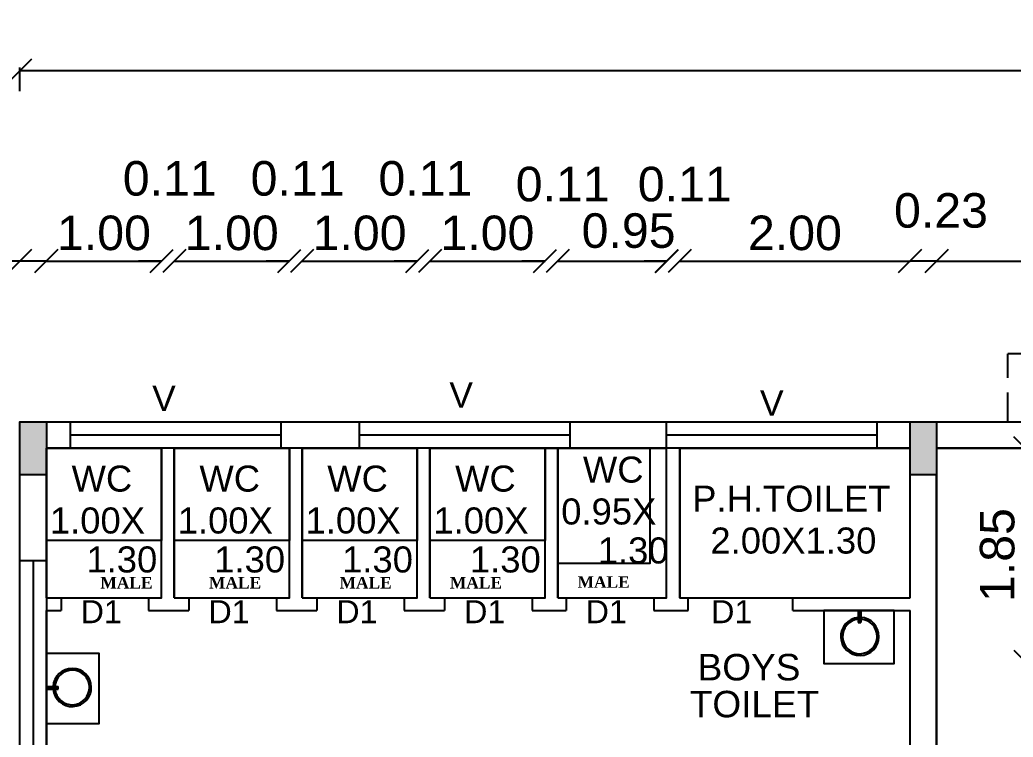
# Model space of a CAD drawing. Header units: metres. Extents: x -7227 to 737, y -45 to 4679.
# Drawn here: x 577.62 to 586.24, y 11.92 to 18.15 of the extents above; entities that cross this region are included whole.
import ezdxf

# ---------------------------------------------------------------- set-up
doc = ezdxf.new("R2010")
doc.units = ezdxf.units.M
doc.header["$LTSCALE"] = 0.2
doc.header["$MEASUREMENT"] = 0
doc.linetypes.add('HIDDEN', pattern=[9.525, 6.35, -3.175])
for name, color, linetype in [('BLK_1_FLR_0_BLT_UP_AREA', 26, 'Continuous'), ('BLK_1_FLR_0_CARPET_AREA', 10, 'Continuous'), ('BLK_1_FLR_0_REGULAR_ROOM_1', 117, 'Continuous'), ('BLK_1_FLR_0_SP_WC', 233, 'Continuous'), ('BLK_1_FLR_0_WASH', 1, 'Continuous'), ('BLK_1_FLR_0_WATER_CLOSET', 213, 'Continuous'), ('TOILET_VENTILATION', 6, 'Continuous')]:
    doc.layers.add(name, color=color, linetype=linetype)
doc.layers.add('line', color=7, linetype='Continuous', lineweight=25)
doc.styles.get("Standard").update_dxf_attribs({"font": 'arial.ttf', "height": 0.3})
doc.styles.add('style2', font='arial.ttf', dxfattribs={"height": 60})
doc.styles.add('style3', font='timesbd.ttf', dxfattribs={"height": 0.5})
doc.dimstyles.new('DCR', dxfattribs={"dimtxt": 0.3, "dimasz": 0.2, "dimexe": 0.025, "dimexo": 0, "dimgap": 0.09, "dimtad": 1, "dimzin": 0, "dimdsep": 46, "dimtxsty": 'Standard', "dimblk": 'OBLIQUE', "dimcen": 0.09, "dimadec": 0, "dimazin": 0, "dimtfac": 1, "dimtofl": 0, "dimtmove": 0, "dimatfit": 3, "dimfxl": 0, "dimtolj": 1, "dimtzin": 0, "dimarcsym": 0})

# ---------------------------------------------------------------- blocks, each defined once
blk = doc.blocks.new('_OBLIQUE')
at = {"layer": 'line', "color": 0, "linetype": 'ByBlock', "lineweight": -2}
blk.add_line((-0.5, -0.5), (0.5, 0.5), dxfattribs=at)
blk = doc.blocks.new('*D217')
at = {"color": 0, "linetype": 'HIDDEN', "lineweight": -2}
for p, q in [((577.6165, 17.5323), (577.6165, 17.7373)), ((628.3355, 17.5323), (628.3355, 17.7373))]:
    blk.add_line(p, q, dxfattribs=at)
at = {"color": 0, "lineweight": -2}
blk.add_line((577.6165, 17.7123), (628.3355, 17.7123), dxfattribs=at)
at = {"layer": 'Defpoints', "color": 0}
for p in [(628.3355, 17.7123), (577.6165, 14.6617), (628.3355, 14.6617)]:
    blk.add_point(p, dxfattribs=at)
at = {"color": 0, "lineweight": -2, "xscale": 0.2, "yscale": 0.2, "zscale": 0.2, "rotation": 180}
blk.add_blockref('_OBLIQUE', (577.6165, 17.7123), dxfattribs=at)
at = {"color": 0, "lineweight": -2, "xscale": 0.2, "yscale": 0.2, "zscale": 0.2}
blk.add_blockref('_OBLIQUE', (628.3355, 17.7123), dxfattribs=at)
at = {"color": 0, "insert": (603.256, 17.9555), "char_height": 0.3, "attachment_point": 5}
blk.add_mtext('\\A1;50.72', dxfattribs=at)
blk = doc.blocks.new('*D122')
at = {"color": 0, "linetype": 'HIDDEN', "lineweight": -2}
for p, q in [((574.2272, 14.6617), (574.0222, 14.6617)), ((574.2272, -5.0274), (574.0222, -5.0274))]:
    blk.add_line(p, q, dxfattribs=at)
at = {"color": 0, "lineweight": -2}
blk.add_line((574.0472, -5.0274), (574.0472, 14.6617), dxfattribs=at)
at = {"layer": 'Defpoints', "color": 0}
for p in [(574.0472, 14.6617), (577.6165, 14.6617), (577.6165, -5.0274)]:
    blk.add_point(p, dxfattribs=at)
at = {"color": 0, "lineweight": -2, "xscale": 0.2, "yscale": 0.2, "zscale": 0.2}
for p, rotation in [((574.0472, 14.6617), 90), ((574.0472, -5.0274), 270)]:
    blk.add_blockref('_OBLIQUE', p, dxfattribs=dict(at, rotation=rotation))
at = {"color": 0, "insert": (573.8041, 4.8171), "char_height": 0.3, "attachment_point": 5, "rotation": 90}
blk.add_mtext('\\A1;19.69', dxfattribs=at)
blk = doc.blocks.new('*D123')
at = {"color": 0, "lineweight": -2}
blk.add_line((577.8465, 16.0572), (578.8465, 16.0572), dxfattribs=at)
at = {"layer": 'Defpoints', "color": 0}
for p in [(578.8465, 16.0572), (577.8465, 14.4317), (578.8465, 14.4317)]:
    blk.add_point(p, dxfattribs=at)
at = {"color": 0, "lineweight": -2, "xscale": 0.2, "yscale": 0.2, "zscale": 0.2, "rotation": 180}
blk.add_blockref('_OBLIQUE', (577.8465, 16.0572), dxfattribs=at)
at = {"color": 0, "lineweight": -2, "xscale": 0.2, "yscale": 0.2, "zscale": 0.2}
blk.add_blockref('_OBLIQUE', (578.8465, 16.0572), dxfattribs=at)
at = {"color": 0, "insert": (578.3465, 16.3004), "char_height": 0.3, "attachment_point": 5}
blk.add_mtext('\\A1;1.00', dxfattribs=at)
blk = doc.blocks.new('*D124')
at = {"color": 0, "lineweight": -2}
blk.add_line((578.9565, 16.0572), (579.9565, 16.0572), dxfattribs=at)
at = {"layer": 'Defpoints', "color": 0}
for p in [(579.9565, 16.0572), (578.9565, 14.4317), (579.9565, 14.4317)]:
    blk.add_point(p, dxfattribs=at)
at = {"color": 0, "lineweight": -2, "xscale": 0.2, "yscale": 0.2, "zscale": 0.2, "rotation": 180}
blk.add_blockref('_OBLIQUE', (578.9565, 16.0572), dxfattribs=at)
at = {"color": 0, "lineweight": -2, "xscale": 0.2, "yscale": 0.2, "zscale": 0.2}
blk.add_blockref('_OBLIQUE', (579.9565, 16.0572), dxfattribs=at)
at = {"color": 0, "insert": (579.4565, 16.3004), "char_height": 0.3, "attachment_point": 5}
blk.add_mtext('\\A1;1.00', dxfattribs=at)
blk = doc.blocks.new('*D125')
at = {"color": 0, "lineweight": -2}
blk.add_line((580.0665, 16.0572), (581.0665, 16.0572), dxfattribs=at)
at = {"layer": 'Defpoints', "color": 0}
for p in [(581.0665, 16.0572), (580.0665, 14.4317), (581.0665, 14.4317)]:
    blk.add_point(p, dxfattribs=at)
at = {"color": 0, "lineweight": -2, "xscale": 0.2, "yscale": 0.2, "zscale": 0.2, "rotation": 180}
blk.add_blockref('_OBLIQUE', (580.0665, 16.0572), dxfattribs=at)
at = {"color": 0, "lineweight": -2, "xscale": 0.2, "yscale": 0.2, "zscale": 0.2}
blk.add_blockref('_OBLIQUE', (581.0665, 16.0572), dxfattribs=at)
at = {"color": 0, "insert": (580.5665, 16.3004), "char_height": 0.3, "attachment_point": 5}
blk.add_mtext('\\A1;1.00', dxfattribs=at)
blk = doc.blocks.new('*D126')
at = {"color": 0, "lineweight": -2}
blk.add_line((581.1765, 16.0572), (582.1765, 16.0572), dxfattribs=at)
at = {"layer": 'Defpoints', "color": 0}
for p in [(582.1765, 16.0572), (581.1765, 14.4317), (582.1765, 14.4317)]:
    blk.add_point(p, dxfattribs=at)
at = {"color": 0, "lineweight": -2, "xscale": 0.2, "yscale": 0.2, "zscale": 0.2, "rotation": 180}
blk.add_blockref('_OBLIQUE', (581.1765, 16.0572), dxfattribs=at)
at = {"color": 0, "lineweight": -2, "xscale": 0.2, "yscale": 0.2, "zscale": 0.2}
blk.add_blockref('_OBLIQUE', (582.1765, 16.0572), dxfattribs=at)
at = {"color": 0, "insert": (581.6765, 16.3004), "char_height": 0.3, "attachment_point": 5}
blk.add_mtext('\\A1;1.00', dxfattribs=at)
blk = doc.blocks.new('*D127')
at = {"color": 0, "lineweight": -2}
blk.add_line((582.2865, 16.0572), (583.2315, 16.0572), dxfattribs=at)
at = {"layer": 'Defpoints', "color": 0}
for p in [(583.2315, 16.0572), (582.2865, 14.4317), (583.2315, 14.4317)]:
    blk.add_point(p, dxfattribs=at)
at = {"color": 0, "lineweight": -2, "xscale": 0.2, "yscale": 0.2, "zscale": 0.2, "rotation": 180}
blk.add_blockref('_OBLIQUE', (582.2865, 16.0572), dxfattribs=at)
at = {"color": 0, "lineweight": -2, "xscale": 0.2, "yscale": 0.2, "zscale": 0.2}
blk.add_blockref('_OBLIQUE', (583.2315, 16.0572), dxfattribs=at)
at = {"color": 0, "insert": (582.9022, 16.3202), "char_height": 0.3, "attachment_point": 5}
blk.add_mtext('\\A1;0.95', dxfattribs=at)
blk = doc.blocks.new('*D219')
at = {"color": 0, "lineweight": -2}
blk.add_line((585.5765, 16.0572), (594.7165, 16.0572), dxfattribs=at)
at = {"layer": 'Defpoints', "color": 0}
for p in [(594.7165, 16.0572), (585.5765, 14.4317), (594.7165, 14.4317)]:
    blk.add_point(p, dxfattribs=at)
at = {"color": 0, "lineweight": -2, "xscale": 0.2, "yscale": 0.2, "zscale": 0.2, "rotation": 180}
blk.add_blockref('_OBLIQUE', (585.5765, 16.0572), dxfattribs=at)
at = {"color": 0, "lineweight": -2, "xscale": 0.2, "yscale": 0.2, "zscale": 0.2}
blk.add_blockref('_OBLIQUE', (594.7165, 16.0572), dxfattribs=at)
at = {"color": 0, "insert": (590.1465, 16.3004), "char_height": 0.3, "attachment_point": 5}
blk.add_mtext('\\A1;9.14', dxfattribs=at)
blk = doc.blocks.new('*D129')
at = {"color": 0, "lineweight": -2}
blk.add_line((585.5765, 16.0572), (585.3465, 16.0572), dxfattribs=at)
at = {"layer": 'Defpoints', "color": 0}
for p in [(585.3465, 16.0572), (585.3465, 14.4317), (585.5765, 14.4317)]:
    blk.add_point(p, dxfattribs=at)
at = {"color": 0, "lineweight": -2, "xscale": 0.2, "yscale": 0.2, "zscale": 0.2, "rotation": 180}
blk.add_blockref('_OBLIQUE', (585.3465, 16.0572), dxfattribs=at)
at = {"color": 0, "lineweight": -2, "xscale": 0.2, "yscale": 0.2, "zscale": 0.2}
blk.add_blockref('_OBLIQUE', (585.5765, 16.0572), dxfattribs=at)
at = {"color": 0, "insert": (585.6148, 16.4955), "char_height": 0.3, "attachment_point": 5}
blk.add_mtext('\\A1;0.23', dxfattribs=at)
blk = doc.blocks.new('*D135')
at = {"color": 0, "lineweight": -2}
for p, q in [((581.0665, 16.0572), (580.8665, 16.0572)), ((581.1765, 16.0572), (581.3765, 16.0572))]:
    blk.add_line(p, q, dxfattribs=at)
at = {"layer": 'Defpoints', "color": 0}
for p in [(581.0665, 16.0572), (581.0665, 14.4317), (581.1765, 14.4317)]:
    blk.add_point(p, dxfattribs=at)
at = {"color": 0, "lineweight": -2, "xscale": 0.2, "yscale": 0.2, "zscale": 0.2}
blk.add_blockref('_OBLIQUE', (581.0665, 16.0572), dxfattribs=at)
at = {"color": 0, "lineweight": -2, "xscale": 0.2, "yscale": 0.2, "zscale": 0.2, "rotation": 180}
blk.add_blockref('_OBLIQUE', (581.1765, 16.0572), dxfattribs=at)
at = {"color": 0, "insert": (581.1379, 16.7738), "char_height": 0.3, "attachment_point": 5}
blk.add_mtext('\\A1;0.11', dxfattribs=at)
blk = doc.blocks.new('*D136')
at = {"color": 0, "lineweight": -2}
for p, q in [((579.9565, 16.0572), (579.7565, 16.0572)), ((580.0665, 16.0572), (580.2665, 16.0572))]:
    blk.add_line(p, q, dxfattribs=at)
at = {"layer": 'Defpoints', "color": 0}
for p in [(579.9565, 16.0572), (579.9565, 14.4317), (580.0665, 14.4317)]:
    blk.add_point(p, dxfattribs=at)
at = {"color": 0, "lineweight": -2, "xscale": 0.2, "yscale": 0.2, "zscale": 0.2}
blk.add_blockref('_OBLIQUE', (579.9565, 16.0572), dxfattribs=at)
at = {"color": 0, "lineweight": -2, "xscale": 0.2, "yscale": 0.2, "zscale": 0.2, "rotation": 180}
blk.add_blockref('_OBLIQUE', (580.0665, 16.0572), dxfattribs=at)
at = {"color": 0, "insert": (580.0279, 16.7738), "char_height": 0.3, "attachment_point": 5}
blk.add_mtext('\\A1;0.11', dxfattribs=at)
blk = doc.blocks.new('*D137')
at = {"color": 0, "lineweight": -2}
for p, q in [((578.8465, 16.0572), (578.6465, 16.0572)), ((578.9565, 16.0572), (579.1565, 16.0572))]:
    blk.add_line(p, q, dxfattribs=at)
at = {"layer": 'Defpoints', "color": 0}
for p in [(578.8465, 16.0572), (578.8465, 14.4317), (578.9565, 14.4317)]:
    blk.add_point(p, dxfattribs=at)
at = {"color": 0, "lineweight": -2, "xscale": 0.2, "yscale": 0.2, "zscale": 0.2}
blk.add_blockref('_OBLIQUE', (578.8465, 16.0572), dxfattribs=at)
at = {"color": 0, "lineweight": -2, "xscale": 0.2, "yscale": 0.2, "zscale": 0.2, "rotation": 180}
blk.add_blockref('_OBLIQUE', (578.9565, 16.0572), dxfattribs=at)
at = {"color": 0, "insert": (578.9179, 16.7738), "char_height": 0.3, "attachment_point": 5}
blk.add_mtext('\\A1;0.11', dxfattribs=at)
blk = doc.blocks.new('*D138')
at = {"color": 0, "lineweight": -2}
for p, q in [((582.1765, 16.0572), (581.9765, 16.0572)), ((582.2865, 16.0572), (582.4865, 16.0572))]:
    blk.add_line(p, q, dxfattribs=at)
at = {"layer": 'Defpoints', "color": 0}
for p in [(582.1765, 16.0572), (582.1765, 14.4317), (582.2865, 14.4317)]:
    blk.add_point(p, dxfattribs=at)
at = {"color": 0, "lineweight": -2, "xscale": 0.2, "yscale": 0.2, "zscale": 0.2}
blk.add_blockref('_OBLIQUE', (582.1765, 16.0572), dxfattribs=at)
at = {"color": 0, "lineweight": -2, "xscale": 0.2, "yscale": 0.2, "zscale": 0.2, "rotation": 180}
blk.add_blockref('_OBLIQUE', (582.2865, 16.0572), dxfattribs=at)
at = {"color": 0, "insert": (582.3298, 16.7243), "char_height": 0.3, "attachment_point": 5}
blk.add_mtext('\\A1;0.11', dxfattribs=at)
blk = doc.blocks.new('*D139')
at = {"color": 0, "lineweight": -2}
for p, q in [((577.6165, 16.0572), (576.4572, 16.0572)), ((577.8465, 16.0572), (577.6165, 16.0572))]:
    blk.add_line(p, q, dxfattribs=at)
at = {"layer": 'Defpoints', "color": 0}
for p in [(577.6165, 16.0572), (577.6165, 14.1317), (577.8465, 14.1317)]:
    blk.add_point(p, dxfattribs=at)
at = {"color": 0, "lineweight": -2, "xscale": 0.2, "yscale": 0.2, "zscale": 0.2, "rotation": 180}
blk.add_blockref('_OBLIQUE', (577.6165, 16.0572), dxfattribs=at)
at = {"color": 0, "lineweight": -2, "xscale": 0.2, "yscale": 0.2, "zscale": 0.2}
blk.add_blockref('_OBLIQUE', (577.8465, 16.0572), dxfattribs=at)
at = {"color": 0, "insert": (576.9368, 16.3005), "char_height": 0.3, "attachment_point": 5}
blk.add_mtext('\\A1;0.23', dxfattribs=at)
blk = doc.blocks.new('*D223')
at = {"color": 0, "lineweight": -2}
blk.add_line((576.1221, 11.0382), (576.1221, 13.0217), dxfattribs=at)
at = {"layer": 'Defpoints', "color": 0}
for p in [(576.1221, 13.0217), (577.8465, 13.0217), (577.8465, 11.0382)]:
    blk.add_point(p, dxfattribs=at)
at = {"color": 0, "lineweight": -2, "xscale": 0.2, "yscale": 0.2, "zscale": 0.2}
for p, rotation in [((576.1221, 13.0217), 90), ((576.1221, 11.0382), 270)]:
    blk.add_blockref('_OBLIQUE', p, dxfattribs=dict(at, rotation=rotation))
at = {"color": 0, "insert": (575.879, 12.0299), "char_height": 0.3, "attachment_point": 5, "rotation": 90}
blk.add_mtext('\\A1;1.98', dxfattribs=at)
blk = doc.blocks.new('*D140')
at = {"color": 0, "lineweight": -2}
blk.add_line((576.1221, 13.1317), (576.1221, 14.4317), dxfattribs=at)
at = {"layer": 'Defpoints', "color": 0}
for p in [(576.1221, 14.4317), (577.8465, 14.4317), (577.8465, 13.1317)]:
    blk.add_point(p, dxfattribs=at)
at = {"color": 0, "lineweight": -2, "xscale": 0.2, "yscale": 0.2, "zscale": 0.2}
for p, rotation in [((576.1221, 14.4317), 90), ((576.1221, 13.1317), 270)]:
    blk.add_blockref('_OBLIQUE', p, dxfattribs=dict(at, rotation=rotation))
at = {"color": 0, "insert": (575.8788, 13.7817), "char_height": 0.3, "attachment_point": 5, "rotation": 90}
blk.add_mtext('\\A1;1.30', dxfattribs=at)
blk = doc.blocks.new('*D143')
at = {"color": 0, "lineweight": -2}
for p, q in [((576.1221, 14.6617), (576.1221, 15.821)), ((576.1221, 14.4317), (576.1221, 14.6617))]:
    blk.add_line(p, q, dxfattribs=at)
at = {"layer": 'Defpoints', "color": 0}
for p in [(576.1221, 14.6617), (577.8465, 14.6617), (577.8465, 14.4317)]:
    blk.add_point(p, dxfattribs=at)
at = {"color": 0, "lineweight": -2, "xscale": 0.2, "yscale": 0.2, "zscale": 0.2}
for p, rotation in [((576.1221, 14.6617), 90), ((576.1221, 14.4317), 270)]:
    blk.add_blockref('_OBLIQUE', p, dxfattribs=dict(at, rotation=rotation))
at = {"color": 0, "insert": (575.8788, 15.3413), "char_height": 0.3, "attachment_point": 5, "rotation": 90}
blk.add_mtext('\\A1;0.23', dxfattribs=at)
blk = doc.blocks.new('*D251')
at = {"color": 0, "lineweight": -2}
blk.add_line((583.3465, 16.0572), (585.3465, 16.0572), dxfattribs=at)
at = {"layer": 'Defpoints', "color": 0}
for p in [(585.3465, 16.0572), (583.3465, 14.4317), (585.3465, 14.4317)]:
    blk.add_point(p, dxfattribs=at)
at = {"color": 0, "lineweight": -2, "xscale": 0.2, "yscale": 0.2, "zscale": 0.2, "rotation": 180}
blk.add_blockref('_OBLIQUE', (583.3465, 16.0572), dxfattribs=at)
at = {"color": 0, "lineweight": -2, "xscale": 0.2, "yscale": 0.2, "zscale": 0.2}
blk.add_blockref('_OBLIQUE', (585.3465, 16.0572), dxfattribs=at)
at = {"color": 0, "insert": (584.3465, 16.3004), "char_height": 0.3, "attachment_point": 5}
blk.add_mtext('\\A1;2.00', dxfattribs=at)
blk = doc.blocks.new('*D175')
at = {"color": 0, "lineweight": -2}
for p, q in [((583.2365, 16.0572), (583.0365, 16.0572)), ((583.3465, 16.0572), (583.5465, 16.0572))]:
    blk.add_line(p, q, dxfattribs=at)
at = {"layer": 'Defpoints', "color": 0}
for p in [(583.2365, 16.0572), (583.2365, 14.4317), (583.3465, 14.4317)]:
    blk.add_point(p, dxfattribs=at)
at = {"color": 0, "lineweight": -2, "xscale": 0.2, "yscale": 0.2, "zscale": 0.2}
blk.add_blockref('_OBLIQUE', (583.2365, 16.0572), dxfattribs=at)
at = {"color": 0, "lineweight": -2, "xscale": 0.2, "yscale": 0.2, "zscale": 0.2, "rotation": 180}
blk.add_blockref('_OBLIQUE', (583.3465, 16.0572), dxfattribs=at)
at = {"color": 0, "insert": (583.3898, 16.7243), "char_height": 0.3, "attachment_point": 5}
blk.add_mtext('\\A1;0.11', dxfattribs=at)
blk = doc.blocks.new('*D268')
at = {"color": 0, "linetype": 'HIDDEN', "lineweight": -2}
for p, q in [((586.3475, 14.4317), (586.3725, 14.4317)), ((586.3475, 12.5771), (586.3725, 12.5771))]:
    blk.add_line(p, q, dxfattribs=at)
at = {"color": 0, "lineweight": -2}
blk.add_line((586.3475, 12.5771), (586.3475, 14.4317), dxfattribs=at)
at = {"layer": 'Defpoints', "color": 0}
for p in [(586.3475, 14.4317), (586.3475, 14.4317), (586.3475, 12.5771)]:
    blk.add_point(p, dxfattribs=at)
at = {"color": 0, "lineweight": -2, "xscale": 0.2, "yscale": 0.2, "zscale": 0.2}
for p, rotation in [((586.3475, 14.4317), 90), ((586.3475, 12.5771), 270)]:
    blk.add_blockref('_OBLIQUE', p, dxfattribs=dict(at, rotation=rotation))
at = {"color": 0, "insert": (586.1043, 13.5044), "char_height": 0.3, "attachment_point": 5, "rotation": 90}
blk.add_mtext('\\A1;1.85', dxfattribs=at)

msp = doc.modelspace()

# ---------------------------------------------------------------- hatches: boundary and pattern name
h = msp.add_hatch(color=256)
h.dxf.hatch_style = 1
h.paths.add_polyline_path([(577.8465, 14.6647), (577.6165, 14.6647), (577.6165, 14.2047), (577.8465, 14.2047)])
h.paths.add_polyline_path([(585.5765, 14.6647), (585.3465, 14.6647), (585.3465, 14.2047), (585.5765, 14.2047)])
h.paths.add_polyline_path([(577.8465, 7.0382), (577.6165, 7.0382), (577.6165, 6.5782), (577.8465, 6.5782)])
h.paths.add_polyline_path([(585.3465, 6.5782), (585.5765, 6.5782), (585.5765, 7.0382), (585.3465, 7.0382)])
h.paths.add_polyline_path([(594.7165, 14.2047), (594.9465, 14.2047), (594.9465, 14.6647), (594.7165, 14.6647)])
h.paths.add_polyline_path([(594.9465, 7.0382), (594.7165, 7.0382), (594.7165, 6.5782), (594.9465, 6.5782)])
h.paths.add_polyline_path([(604.2397, 14.6647), (604.0097, 14.6647), (604.0097, 14.2047), (604.2397, 14.2047)])
h.paths.add_polyline_path([(604.5147, 14.6647), (604.2847, 14.6647), (604.2847, 14.2047), (604.5147, 14.2047)])
h.paths.add_polyline_path([(604.2847, 6.5782), (604.5147, 6.5782), (604.5147, 7.0382), (604.2847, 7.0382)])
h.paths.add_polyline_path([(604.0097, 6.5782), (604.2397, 6.5782), (604.2397, 7.0382), (604.0097, 7.0382)])
h.paths.add_polyline_path([(609.8755, 14.6647), (609.6455, 14.6647), (609.6455, 14.2047), (609.8755, 14.2047)])
h.paths.add_polyline_path([(609.8755, 7.0382), (609.6455, 7.0382), (609.6455, 6.5782), (609.8755, 6.5782)])
h.paths.add_polyline_path([(614.4905, 7.0382), (614.2605, 7.0382), (614.2605, 6.5782), (614.4905, 6.5782)])
h.paths.add_polyline_path([(614.4905, 14.6647), (614.2605, 14.6647), (614.2605, 14.2047), (614.4905, 14.2047)])
h.paths.add_polyline_path([(618.8755, 14.2047), (619.1055, 14.2047), (619.1055, 14.6647), (618.8755, 14.6647)])
h.paths.add_polyline_path([(618.8755, 6.5782), (619.1055, 6.5782), (619.1055, 7.0382), (618.8755, 7.0382)])
h.paths.add_polyline_path([(628.1055, 6.5782), (628.3355, 6.5782), (628.3355, 7.0382), (628.1055, 7.0382)])
h.paths.add_polyline_path([(623.4905, 6.5782), (623.7205, 6.5782), (623.7205, 7.0382), (623.4905, 7.0382)])
h.paths.add_polyline_path([(628.3355, 14.6647), (628.1055, 14.6647), (628.1055, 14.2047), (628.3355, 14.2047)])
h.paths.add_polyline_path([(623.7205, 14.6647), (623.4905, 14.6647), (623.4905, 14.2047), (623.7205, 14.2047)])
h.paths.add_polyline_path([(628.1055, 4.1182), (628.3355, 4.1182), (628.3355, 4.5782), (628.1055, 4.5782)])
h.paths.add_polyline_path([(619.1055, -4.5674), (618.8755, -4.5674), (618.8755, -5.0274), (619.1055, -5.0274)])
h.paths.add_polyline_path([(619.1055, 4.5782), (618.8755, 4.5782), (618.8755, 4.1182), (619.1055, 4.1182)])
h.paths.add_polyline_path([(609.8755, 4.5782), (609.6455, 4.5782), (609.6455, 4.1182), (609.8755, 4.1182)])
h.paths.add_polyline_path([(609.8755, -4.5674), (609.6455, -4.5674), (609.6455, -5.0274), (609.8755, -5.0274)])
h.paths.add_polyline_path([(594.7165, 4.1182), (594.9465, 4.1182), (594.9465, 4.5782), (594.7165, 4.5782)])
h.paths.add_polyline_path([(594.7165, -5.0274), (594.9465, -5.0274), (594.9465, -4.5674), (594.7165, -4.5674)])
h.paths.add_polyline_path([(585.5765, -4.5674), (585.3465, -4.5674), (585.3465, -5.0274), (585.5765, -5.0274)])
h.paths.add_polyline_path([(585.3465, 4.1182), (585.5765, 4.1182), (585.5765, 4.5782), (585.3465, 4.5782)])
h.paths.add_polyline_path([(577.8465, 4.5782), (577.6165, 4.5782), (577.6165, 4.1182), (577.8465, 4.1182)])
h.paths.add_polyline_path([(577.8465, -4.5674), (577.6165, -4.5674), (577.6165, -5.0274), (577.8465, -5.0274)])
h = msp.add_hatch(color=256)
h.dxf.hatch_style = 1
h.paths.add_polyline_path([(584.9175, 13.0217), (584.8961, 13.0217), (584.8961, 12.9191), (584.9175, 12.9191)])
h = msp.add_hatch(color=256)
h.dxf.hatch_style = 1
h.paths.add_polyline_path([(577.8465, 12.3619), (577.8465, 12.3405), (577.949, 12.3405), (577.949, 12.3619)])

# ---------------------------------------------------------------- linework, layer by layer
at = {"linetype": 'HIDDEN', "ltscale": 0.2}
for p in [(586.1951, 14.6617), (588.6337, 15.2514)]:
    msp.add_line(p, (586.1951, 15.2514), dxfattribs=at)
for p, q in [((577.6165, -5.0274), (577.6165, 14.6617)), ((577.6165, 14.6617), (628.3355, 14.6617)), ((578.0558, 14.4317), (578.0558, 14.6617)), ((579.8858, 14.4317), (579.8858, 14.6617)), ((580.5643, 14.4317), (580.5643, 14.6617)), ((582.3943, 14.4317), (582.3943, 14.6617)), ((583.2316, 14.4317), (583.2316, 14.6617)), ((585.0616, 14.4317), (585.0616, 14.6617)), ((579.8858, 14.5467), (578.0558, 14.5467)), ((582.3943, 14.5467), (580.5643, 14.5467)), ((585.0616, 14.5467), (583.2316, 14.5467)), ((577.8465, 13.1317), (577.8465, 14.4317)), ((577.8465, 14.4317), (578.8465, 14.4317)), ((578.8465, 13.1317), (578.8465, 14.4317)), ((578.9565, 13.1317), (578.9565, 14.4317)), ((578.9565, 14.4317), (579.9565, 14.4317)), ((579.9565, 13.1317), (579.9565, 14.4317)), ((580.0665, 14.4317), (581.0665, 14.4317)), ((580.0665, 13.1317), (580.0665, 14.4317)), ((581.0665, 13.1317), (581.0665, 14.4317)), ((581.1765, 14.4317), (582.3262, 14.4317)), ((581.1765, 13.1317), (581.1765, 14.4317)), ((582.1765, 14.4317), (583.2315, 14.4317)), ((582.1765, 13.1317), (582.1765, 14.4317)), ((582.2865, 13.1317), (582.2865, 14.4317)), ((583.2315, 13.1317), (583.2315, 14.4317)), ((583.3465, 14.4317), (585.3465, 14.4317)), ((583.3465, 13.1317), (583.3465, 14.4317)), ((585.3465, 13.1317), (585.3465, 14.4317)), ((585.5765, 14.4317), (590.4353, 14.4317)), ((585.5765, 14.4317), (585.5765, 6.8082)), ((577.6165, 13.4562), (577.8465, 13.4562)), ((577.7315, 13.4562), (577.7315, 11.6292)), ((577.8465, 13.1317), (578.8465, 13.1317)), ((577.9748, 13.1317), (577.9748, 13.0217)), ((578.7348, 13.1317), (578.7348, 13.0217)), ((578.9565, 13.1317), (579.9565, 13.1317)), ((579.0848, 13.1317), (579.0848, 13.0217)), ((579.8448, 13.1317), (579.8448, 13.0217)), ((580.0665, 13.1317), (581.0665, 13.1317)), ((580.1948, 13.1317), (580.1948, 13.0217)), ((580.9548, 13.1317), (580.9548, 13.0217)), ((581.1765, 13.1317), (582.1765, 13.1317)), ((581.3048, 13.1317), (581.3048, 13.0217)), ((582.0648, 13.1317), (582.0648, 13.0217)), ((582.2865, 13.1317), (583.2315, 13.1317)), ((582.3598, 13.1317), (582.3598, 13.0217)), ((583.1198, 13.1317), (583.1198, 13.0217)), ((583.3465, 13.1317), (585.3465, 13.1317)), ((583.4196, 13.0217), (583.4196, 13.1317)), ((584.3296, 13.0217), (584.3296, 13.1317)), ((577.8465, 11.0382), (577.8465, 13.0217)), ((577.8465, 13.0217), (577.9748, 13.0217)), ((578.7348, 13.0217), (579.0848, 13.0217)), ((579.8448, 13.0217), (580.1948, 13.0217)), ((580.9548, 13.0217), (581.3048, 13.0217)), ((582.0648, 13.0217), (582.3598, 13.0217)), ((583.1198, 13.0217), (583.4196, 13.0217)), ((584.3296, 13.0217), (585.3465, 13.0217)), ((584.8961, 13.0217), (584.8961, 12.9191)), ((584.9175, 13.0217), (584.9175, 12.9191)), ((585.3465, 11.8047), (585.3465, 13.0217)), ((584.8961, 12.9191), (584.9175, 12.9191)), ((577.8465, 12.3619), (577.949, 12.3619)), ((577.8465, 12.3405), (577.949, 12.3405)), ((577.949, 12.3405), (577.949, 12.3619))]:
    msp.add_line(p, q)
for points in [[(577.8465, 14.2017), (577.6165, 14.2017), (577.6165, 14.6617), (577.8465, 14.6617)], [(628.3355, 14.6617), (628.3355, -5.0274), (609.6455, -5.0274), (609.6455, 4.3482), (594.9465, 4.3482), (594.9465, -5.0274), (577.6165, -5.0274), (577.6165, 14.6617), (628.3355, 14.6617)], [(585.5765, 14.2017), (585.3465, 14.2017), (585.3465, 14.6617), (585.5765, 14.6617)], [(584.5969, 13.0217), (584.5969, 12.5637), (585.2077, 12.5637), (585.2077, 13.0217)], [(577.8465, 12.0413), (578.3045, 12.0413), (578.3045, 12.6491), (577.8465, 12.6491)]]:
    msp.add_lwpolyline(points, close=True)
for centre, radius, start, end in [((584.9102, 12.7973), 0.166, 94.86221, 87.46314), ((584.9102, 12.7973), 0.15, 95.38274, 87.19211), ((578.0709, 12.3545), 0.166, 184.86221, 177.46314), ((578.0709, 12.3545), 0.15, 185.38274, 177.19211)]:
    msp.add_arc(centre, radius, start, end)
at = {"layer": 'BLK_1_FLR_0_BLT_UP_AREA', "color": 27}
msp.add_lwpolyline([(628.3355, 14.6617), (628.3355, -5.0274), (609.6455, -5.0274), (609.6455, 4.3482), (594.9465, 4.3482), (594.9465, -5.0274), (577.6165, -5.0274), (577.6165, 14.6617), (628.3355, 14.6617)], close=True, dxfattribs=at)
at = {"layer": 'BLK_1_FLR_0_CARPET_AREA', "color": 27}
for points in [[(585.5765, 11.0382), (585.5765, 14.2017), (585.3465, 14.2017), (585.3465, 14.4317), (577.8465, 14.4317), (577.8465, 14.2017), (577.8465, 11.0382)], [(590.4353, 14.4317), (585.5765, 14.4317), (585.5765, 14.2017), (585.5765, 6.8082)]]:
    msp.add_lwpolyline(points, dxfattribs=at)
at = {"layer": 'BLK_1_FLR_0_REGULAR_ROOM_1', "color": 3, "linetype": 'Continuous'}
msp.add_lwpolyline([(594.7165, 14.4317), (585.5765, 14.4317), (585.5765, 6.8082), (594.7165, 6.8082)], close=True, dxfattribs=at)
at = {"layer": 'BLK_1_FLR_0_SP_WC', "color": 233}
msp.add_lwpolyline([(585.3465, 13.1317), (585.3465, 14.4317), (583.3465, 14.4317), (583.3465, 13.1317)], close=True, dxfattribs=at)
at = {"layer": 'BLK_1_FLR_0_WASH', "color": 56}
for points in [[(577.8465, 14.4317), (578.8465, 14.4317), (578.8465, 13.6305), (577.8465, 13.6305)], [(578.9565, 14.4317), (579.9565, 14.4317), (579.9565, 13.6305), (578.9565, 13.6305)], [(580.0665, 14.4317), (581.0665, 14.4317), (581.0665, 13.6305), (580.0665, 13.6305)], [(581.1765, 14.4317), (582.1765, 14.4317), (582.1765, 13.6305), (581.1765, 13.6305)], [(583.0877, 14.4317), (583.0877, 13.4317), (582.2865, 13.4317), (582.2865, 14.4317)]]:
    msp.add_lwpolyline(points, close=True, dxfattribs=at)
at = {"layer": 'BLK_1_FLR_0_WASH', "color": 55}
for points in [[(577.8465, 14.4317), (578.8465, 14.4317), (578.8465, 13.6305), (577.8465, 13.6305)], [(578.9565, 14.4317), (579.9565, 14.4317), (579.9565, 13.6305), (578.9565, 13.6305)], [(580.0665, 14.4317), (581.0665, 14.4317), (581.0665, 13.6305), (580.0665, 13.6305)], [(581.1765, 14.4317), (582.1765, 14.4317), (582.1765, 13.6305), (581.1765, 13.6305)], [(583.0877, 14.4317), (583.0877, 13.4317), (582.2865, 13.4317), (582.2865, 14.4317)]]:
    msp.add_lwpolyline(points, close=True, dxfattribs=at)
at = {"layer": 'BLK_1_FLR_0_WASH', "color": 60}
for points in [[(577.8465, 14.4317), (578.8465, 14.4317), (578.8465, 13.6305), (577.8465, 13.6305)], [(578.9565, 14.4317), (579.9565, 14.4317), (579.9565, 13.6305), (578.9565, 13.6305)], [(580.0665, 14.4317), (581.0665, 14.4317), (581.0665, 13.6305), (580.0665, 13.6305)], [(581.1765, 14.4317), (582.1765, 14.4317), (582.1765, 13.6305), (581.1765, 13.6305)], [(583.0877, 14.4317), (583.0877, 13.4317), (582.2865, 13.4317), (582.2865, 14.4317)]]:
    msp.add_lwpolyline(points, close=True, dxfattribs=at)
at = {"layer": 'BLK_1_FLR_0_WATER_CLOSET', "color": 1}
for points in [[(577.8465, 13.1317), (578.8465, 13.1317), (578.8465, 14.4317), (577.8465, 14.4317)], [(578.9565, 13.1317), (579.9565, 13.1317), (579.9565, 14.4317), (578.9565, 14.4317)], [(580.0665, 13.1317), (581.0665, 13.1317), (581.0665, 14.4317), (580.0665, 14.4317)], [(581.1765, 13.1317), (582.1765, 13.1317), (582.1765, 14.4317), (581.1765, 14.4317)], [(582.2865, 13.1317), (583.2315, 13.1317), (583.2315, 14.4317), (582.2865, 14.4317)]]:
    msp.add_lwpolyline(points, close=True, dxfattribs=at)
at = {"layer": 'TOILET_VENTILATION'}
for points in [[(577.8465, 13.1317), (578.8465, 13.1317), (578.8465, 14.4317), (577.8465, 14.4317)], [(578.9565, 13.1317), (579.9565, 13.1317), (579.9565, 14.4317), (578.9565, 14.4317)], [(580.0665, 13.1317), (581.0665, 13.1317), (581.0665, 14.4317), (580.0665, 14.4317)], [(581.1765, 13.1317), (582.1765, 13.1317), (582.1765, 14.4317), (581.1765, 14.4317)], [(582.2865, 13.1317), (583.2315, 13.1317), (583.2315, 14.4317), (582.2865, 14.4317)]]:
    msp.add_lwpolyline(points, close=True, dxfattribs=at)

# ---------------------------------------------------------------- texts
at = {"color": 151}
for s, height, p in [('WC', 0.22631, (582.5055, 14.1334)), ('WC', 0.22631, (578.0655, 14.0552)), ('WC', 0.22631, (579.1755, 14.0552)), ('WC', 0.22631, (580.2855, 14.0552)), ('WC', 0.22631, (581.3955, 14.0552)), ('P.H.TOILET', 0.22631, (583.4543, 13.8809)), ('BOYS', 0.23, (583.5014, 12.4157)), ('TOILET', 0.23, (583.4333, 12.0951))]:
    msp.add_text(s, height=height, dxfattribs=at).set_placement(p)
at = {"color": 7}
for s, p in [('0.95X', (582.317, 13.7697)), ('1.00X', (577.877, 13.6915)), ('1.00X', (578.987, 13.6915)), ('1.00X', (580.097, 13.6915)), ('1.00X', (581.207, 13.6915)), ('2.00X1.30', (583.6123, 13.5172)), ('1.30', (582.6343, 13.4312)), ('1.30', (578.1943, 13.353)), ('1.30', (579.3043, 13.353)), ('1.30', (580.4143, 13.353)), ('1.30', (581.5243, 13.353))]:
    msp.add_text(s, height=0.22631, dxfattribs=at).set_placement(p)
at = {"attachment_point": 3, "style": 'style2'}
for s, insert, char_height in [('V', (578.9703, 14.9763), 0.22), ('V', (581.5506, 15.005), 0.22), ('V', (584.248, 14.9335), 0.22), ('D1', (578.5015, 13.1125), 0.2), ('D1', (579.6115, 13.1125), 0.2), ('D1', (580.7215, 13.1125), 0.2), ('D1', (581.8315, 13.1125), 0.2), ('D1', (582.8865, 13.1125), 0.2), ('D1', (583.9763, 13.1125), 0.2)]:
    msp.add_mtext_dynamic_manual_height_columns(s, width=5.662971, gutter_width=7.6206, heights=[0], dxfattribs=dict(at, insert=insert, char_height=char_height))
at = {"layer": 'BLK_1_FLR_0_WATER_CLOSET', "color": 1, "lineweight": 20, "style": 'style3'}
for p in [(578.3156, 13.2136), (579.2587, 13.2136), (580.3924, 13.2136), (581.3502, 13.2136), (582.4588, 13.2198)]:
    msp.add_text('MALE', height=0.1, dxfattribs=at).set_placement(p)

# ---------------------------------------------------------------- dimensions: what is measured, and where the dimension line sits
at = {"color": 1}
dim = msp.add_linear_dim(base=(628.3355, 17.7123), p1=(577.6165, 14.6617), p2=(628.3355, 14.6617), dimstyle='DCR', override={"dimfxl": 0.18, "dimarcsym": 2}, dxfattribs=at)
dim.commit()
dim.dimension.update_dxf_attribs({"geometry": '*D217', "text_midpoint": (603.256, 17.7123), "dimtype": 160})
for base, p1, p2, angle, picture, middle in [((578.8465, 16.0572), (578.9565, 14.4317), (578.8465, 14.4317), 180, '*D137', (578.9179, 16.7738)), ((579.9565, 16.0572), (580.0665, 14.4317), (579.9565, 14.4317), 180, '*D136', (580.0279, 16.7738)), ((581.0665, 16.0572), (581.1765, 14.4317), (581.0665, 14.4317), 180, '*D135', (581.1379, 16.7738)), ((582.1765, 16.0572), (582.2865, 14.4317), (582.1765, 14.4317), 180, '*D138', (582.3298, 16.7243)), ((583.2365, 16.0572), (583.3465, 14.4317), (583.2365, 14.4317), 180, '*D175', (583.3898, 16.7243)), ((585.3465, 16.0572), (585.5765, 14.4317), (585.3465, 14.4317), 180, '*D129', (585.6148, 16.4955)), ((583.2314773553, 16.0571822407), (582.2864773553, 14.4317140005), (583.2314773553, 14.4317140005), 0, '*D127', (582.9021587163, 16.3202340326))]:
    dim = msp.add_linear_dim(base=base, p1=p1, p2=p2, angle=angle, dimstyle='DCR', override={"dimse1": 1, "dimse2": 1, "dimtmove": 2, "dimfxl": 1.25, "dimarcsym": 2})
    dim.commit()
    dim.dimension.update_dxf_attribs({"geometry": picture, "text_midpoint": middle, "dimtype": 161})
for p1, p2, distance, picture, middle in [((577.8465, 14.1317), (577.6165, 14.1317), -1.9255, '*D139', (576.9368, 16.3005)), ((577.8465, 14.4317), (578.8465, 14.4317), 1.6255, '*D123', (578.3465, 16.3004)), ((578.9565, 14.4317), (579.9565, 14.4317), 1.6255, '*D124', (579.4565, 16.3004)), ((580.0665, 14.4317), (581.0665, 14.4317), 1.6255, '*D125', (580.5665, 16.3004)), ((581.1765, 14.4317), (582.1765, 14.4317), 1.6255, '*D126', (581.6765, 16.3004)), ((585.5765, 14.4317), (594.7165, 14.4317), 1.6255, '*D219', (590.1465, 16.3004)), ((577.8465, 14.4317), (577.8465, 14.6617), 1.7244, '*D143', (575.8788, 15.3413)), ((577.8465, 13.1317), (577.8465, 14.4317), 1.7244, '*D140', (575.8788, 13.7817)), ((577.8465, 11.0382), (577.8465, 13.0217), 1.7244, '*D223', (575.879, 12.0299))]:
    dim = msp.add_aligned_dim(p1=p1, p2=p2, distance=distance, dimstyle='DCR', override={"dimse1": 1, "dimse2": 1, "dimfxl": 1.25, "dimarcsym": 2})
    dim.commit()
    dim.dimension.update_dxf_attribs({"geometry": picture, "text_midpoint": middle})
dim = msp.add_linear_dim(base=(585.3465, 16.0572), p1=(583.3465, 14.4317), p2=(585.3465, 14.4317), dimstyle='DCR', override={"dimse1": 1, "dimse2": 1, "dimfxl": 1.25, "dimarcsym": 2})
dim.commit()
dim.dimension.update_dxf_attribs({"geometry": '*D251', "text_midpoint": (584.3465, 16.3004)})
dim = msp.add_linear_dim(base=(574.0472, 14.6617), p1=(577.6165, -5.0274), p2=(577.6165, 14.6617), angle=90, dimstyle='DCR', override={"dimfxl": 0.18, "dimarcsym": 2}, dxfattribs=at)
dim.commit()
dim.dimension.update_dxf_attribs({"geometry": '*D122', "text_midpoint": (573.8041, 4.8171)})
at = {"color": 232}
dim = msp.add_linear_dim(base=(586.3475, 14.4317), p1=(586.3475, 12.5771), p2=(586.3475, 14.4317), angle=90, dimstyle='DCR', override={"dimfxl": 0.18, "dimarcsym": 2}, dxfattribs=at)
dim.commit()
dim.dimension.update_dxf_attribs({"geometry": '*D268', "text_midpoint": (586.1043, 13.5044)})

doc.saveas('drawing.dxf')
